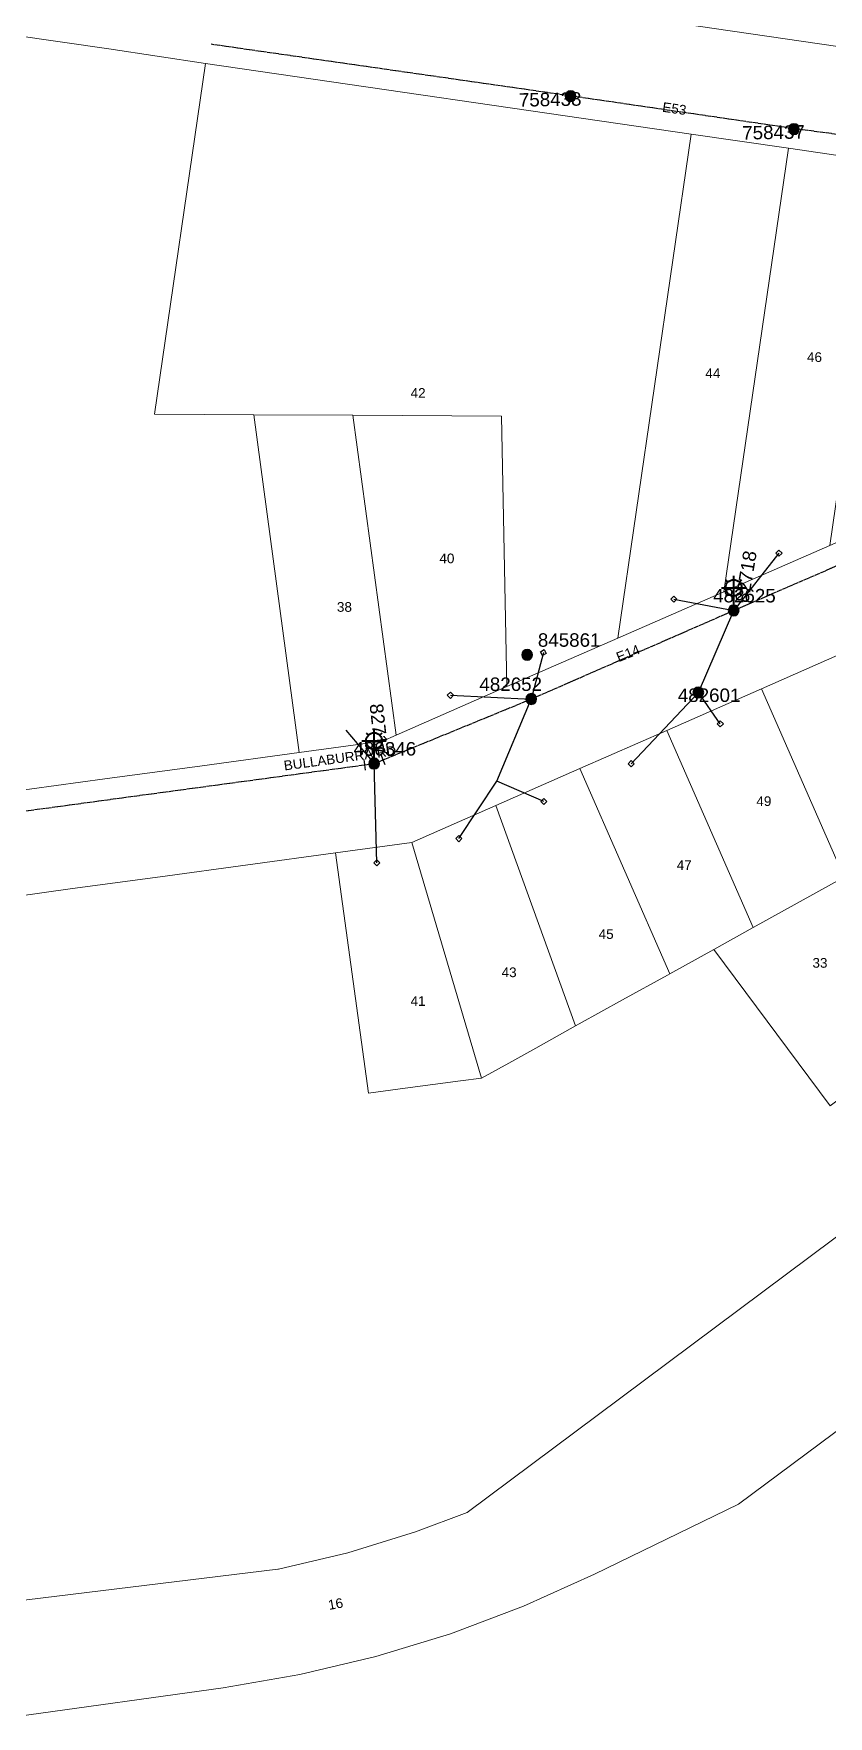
# Model space of a CAD drawing. Header units: metres. Extents: x 259983 to 262112, y 6265371 to 6267114.
# Drawn here: x 260283.7 to 260431.6, y 6265407.9 to 6265720.9 of the extents above; entities that cross this region are included whole.
import ezdxf
from ezdxf.enums import TextEntityAlignment as Align

# ---------------------------------------------------------------- set-up
doc = ezdxf.new("R2010")
doc.units = ezdxf.units.M
doc.linetypes.add('Cable Exist OH', pattern=[1, 1, 0])
doc.layers.get('0').update_dxf_attribs({"color": 6})
doc.layers.add('Cadastre Land Parcels_SP_EXT', color=9, linetype='Continuous', lineweight=5)
doc.layers.add('Cadastre Roads_SP_EXT', color=9, linetype='Continuous', lineweight=5)
for name, color, linetype in [('Equip_SP_SL_EXT', 7, 'Continuous'), ('Mains_LV_EXT', 7, 'Continuous'), ('Mains_SL_EXT', 7, 'Continuous'), ('Services_SP_EXT', 7, 'Continuous'), ('SupportsOH_SP_TR_HV_LV_SL_EXT', 7, 'Continuous')]:
    doc.layers.add(name, color=color, linetype=linetype)
doc.styles.add('iecARIAL', font='arial.ttf', dxfattribs={"height": 2})
doc.styles.add('POLE_LABEL', font='arial.ttf')
doc.styles.get("Standard").update_dxf_attribs({"font": 'arial.ttf'})

# ---------------------------------------------------------------- blocks, each defined once
blk = doc.blocks.new('SL_LANTERN_EXT')
at = {"lineweight": 40}
for p, q in [((0, 1.97), (0, 6.47)), ((-2.25, 4.22), (2.25, 4.22)), ((-1.46, 5.68), (-1.06, 5.28)), ((-1.46, 2.76), (-1.06, 3.16)), ((1.46, 5.68), (1.06, 5.28)), ((1.46, 2.76), (1.06, 3.16)), ((0, 0), (0, 2.72))]:
    blk.add_line(p, q, dxfattribs=at)
blk.add_circle((0, 4.22), 1.5, dxfattribs=at)
at = {"style": 'iecARIAL', "flags": 8}
blk.add_attdef('ASSET_NUM', (1.5, 1.5), '', height=2.5, dxfattribs=at)
for tag, p, height, flags in [('OPERATING_VOLTAGE', (0.98, -1.65), 0.2, 9), ('ORIENTATION', (0.98, -1.85), 0.2, 9), ('OWNED_BY', (0.98, -2.05), 0.2, 9), ('STATE', (0.98, -2.25), 0.2, 9), ('CONSTRUCTED_VOLTAGE', (0.98, -0.65), 0.2, 9), ('CONTROL_TYPE', (0.98, -0.85), 0.2, 9), ('LANTERN_PURPOSE', (0.98, -1.05), 0.2, 9), ('LANTERN_TYPE', (0.98, -1.25), 0.2, 9), ('NO_PHASES', (0.98, -1.45), 0.2, 9), ('USAGE', (0.98, -2.45), 0.2, 9), ('CEXIST', (0.98, -2.65), 0.2, 9), ('CNEW', (0.98, -2.85), 0.2, 9), ('CNUMBER', (0.98, -3.05), 0.2, 9), ('CREMOVE', (0.98, -3.25), 0.2, 9), ('LNUMBER', (2.18, -3.25), 2.5, 8), ('CREPLACE', (0.98, -3.45), 0.2, 9), ('LKINGHEIGHT', (0.98, -3.65), 0.2, 9), ('LBRACKET', (0.98, -3.85), 0.2, 9), ('LBRACKETVOCAB', (0.98, -4.05), 0.2, 9), ('LCATEGORY', (0.98, -4.25), 0.2, 9), ('LCHARGE1', (0.98, -4.45), 0.2, 9), ('LCHARGE1PERCENT', (0.98, -4.65), 0.2, 9), ('LCHARGE2', (0.98, -4.85), 0.2, 9), ('LCHARGE2PERCENT', (0.98, -5.05), 0.2, 9), ('LCHARGE3', (0.98, -5.25), 0.2, 9), ('LCHARGE3PERCENT', (0.98, -5.45), 0.2, 9), ('LEXIST', (0.98, -5.65), 0.2, 9), ('LLAMP', (0.98, -5.85), 0.2, 9), ('LLAMPVOCAB', (0.98, -6.05), 0.2, 9), ('LMAST', (0.98, -6.25), 0.2, 9), ('LMASTVOCAB', (0.98, -6.45), 0.2, 9), ('STREETNAME', (0.98, -9.25), 0.2, 9), ('SUBURB', (0.98, -9.45), 0.2, 1), ('LNEW', (0.98, -6.65), 0.2, 9), ('LANTNUMBER', (0.98, -6.85), 0.2, 9), ('LOUTREACH', (0.98, -7.25), 0.2, 9), ('LOUTREACHVOCAB', (0.98, -7.45), 0.2, 9), ('LRATECODE', (0.98, -7.65), 0.2, 9), ('LREMOVE', (0.98, -7.85), 0.2, 9), ('LREPLACE', (0.98, -8.05), 0.2, 9), ('LTYPE', (0.98, -8.25), 0.2, 9), ('LTYPEVOCAB', (0.98, -8.45), 0.2, 9), ('LEGEND', (0.98, -8.65), 0.2, 9), ('LOCATION', (0.98, -8.85), 0.2, 9), ('NOTES', (0.98, -9.05), 0.2, 9)]:
    blk.add_attdef(tag, p, '', height=height, dxfattribs=dict(flags=flags))
blk = doc.blocks.new('CCP_EXT')
blk.add_wipeout([(0, 0.57), (0.57, 0), (0, -0.57), (-0.57, 0)])
blk.add_lwpolyline([(-0.57, 0), (0, 0.57), (0.57, 0), (0, -0.57), (-0.57, 0)])
at = {"flags": 1}
blk.add_attdef('Z', (0, 0), '', height=0.2, dxfattribs=at)
at = {"flags": 9}
for tag, p in [('CCP_TYPE', (0, 0)), ('CONSTRUCTED_VOLTAGE', (0, -0.2)), ('OPERATING_VOLTAGE', (0, -0.6)), ('ORIENTATION', (0, -0.8)), ('OWNED_BY', (0, -1)), ('STATE', (0, -1.8)), ('NO_PHASES', (0, -0.4)), ('USAGE', (0, -1.2)), ('LEGEND', (0, -1.4)), ('LIFE_SUPPORT', (0, -1.6)), ('NOTES', (0, -2))]:
    blk.add_attdef(tag, text='', height=0.2, dxfattribs=at).set_placement(p, align=Align.MIDDLE_LEFT)
blk = doc.blocks.new('POLE_EXT')
blk.add_hatch(color=256).paths.add_polyline_path([(-1, 0, 1), (1, 0, 1)])
blk.add_lwpolyline([(-1, 0, 1), (1, 0, 1)], format="xyb", close=True)
for tag, height, flags, p in [('pNumber', 2.5, 8, (-17.84, 2.07)), ('OWNED_BY', 0.2, 9, (1.35, -0.4)), ('SPECIAL_USE', 0.2, 9, (1.35, -0.8)), ('STATE', 0.2, 9, (1.35, -1)), ('cLV', 0.2, 9, (1.35, -1.4)), ('hDepth', 0.2, 9, (1.35, -1.6)), ('hDia', 0.2, 9, (1.35, -1.8)), ('cHV', 0.2, 9, (1.35, -2)), ('PARENT', 0.2, 9, (1.35, -0.6)), ('USAGE', 0.2, 9, (1.35, -1.2)), ('LBRACKET', 0.2, 9, (1.35, -2.2)), ('LExisting', 0.2, 9, (1.35, -2.4)), ('LANTNUMBER', 0.2, 9, (1.35, -2.6)), ('LOther', 0.2, 9, (1.35, -2.8)), ('LRemove', 0.2, 9, (1.35, -3)), ('LEGEND', 0.2, 9, (1.35, -3.2)), ('cLinedev', 0.2, 9, (1.35, -3.4)), ('pExisting', 0.2, 9, (1.35, -3.8)), ('pFooting', 0.2, 9, (1.35, -4.4)), ('pNew', 0.2, 9, (1.35, -4.6)), ('pRelocate', 0.2, 9, (1.35, -5)), ('pRemove', 0.2, 9, (1.35, -5.2)), ('pReplace', 0.2, 9, (1.35, -5.4)), ('pStay', 0.2, 9, (1.35, -5.6)), ('pType', 0.2, 9, (1.35, -5.8)), ('cspan', 0.2, 9, (1.35, -6)), ('STREETNAME', 0.2, 9, (1.35, -6.2)), ('LOCATION', 0.2, 9, (1.35, -3.6)), ('PFNUMBER', 0.2, 9, (1.35, -4)), ('NEWPFNUMBER', 0.2, 9, (1.35, -4.2)), ('SUBURB', 0.2, 9, (1.35, -6.4)), ('OPERATED_BY', 0.2, 9, (1.36, -7.01)), ('NOTES', 0.2, 9, (1.35, -6.6)), ('MAINTAINED_BY', 0.2, 9, (1.36, -6.81))]:
    blk.add_attdef(tag, text='', height=height, dxfattribs=dict(flags=flags)).set_placement(p, align=Align.MIDDLE_LEFT)
at = {"style": 'POLE_LABEL'}
for tag, height, flags, p in [('ASSET_NUM', 2.5, 8, (2, 2)), ('STRUCTURE_PLANT_NUMBER', 0.2, 9, (1.35, 0.03)), ('STREET_CODE', 0.2, 9, (1.35, -0.2))]:
    blk.add_attdef(tag, text='', height=height, dxfattribs=dict(at, flags=flags)).set_placement(p, align=Align.MIDDLE_LEFT)
at = {"flags": 1}
blk.add_attdef('Z', (1.35, -7.33), '', height=0.2, dxfattribs=at)
blk = doc.blocks.new('End Shackle_EXT')
blk.add_wipeout([(0, 0.25), (1.81, 0.25), (1.82, -0.25), (0, -0.25)])
blk.add_line((1.81, -1), (1.81, 1))
at = {"flags": 1}
blk.add_attdef('Z', (0, 0), '', height=0.2, dxfattribs=at)
at = {"flags": 9}
for tag, p in [('CONNECTOR_TYPE', (0, 0)), ('CONSTRUCTED_VOLTAGE', (0, -0.2)), ('OPERATING_VOLTAGE', (0, -0.6)), ('ORIENTATION', (0, -0.8)), ('OWNED_BY', (0, -1)), ('STATE', (0, -1.2)), ('NO_PHASES', (0, -0.4)), ('USAGE', (0, -1.4)), ('NOTES', (0, -1.6))]:
    blk.add_attdef(tag, text='', height=0.2, dxfattribs=at).set_placement(p, align=Align.MIDDLE_LEFT)

msp = doc.modelspace()

# ---------------------------------------------------------------- linework, layer by layer
at = {"layer": 'Cadastre Land Parcels_SP_EXT', "linetype": 'Continuous'}
for points in [[(260474.55, 6265791.75), (260286.57, 6265821.4), (260274.71, 6265741.63), (260463.18, 6265714.16), (260474.19, 6265789.43), (260474.55, 6265791.75)], [(260406.05, 6265702.19), (260315.69, 6265715.35), (260306.19, 6265650.09), (260324.64, 6265649.98), (260343.09, 6265649.9), (260370.76, 6265649.75), (260371.77, 6265599.42), (260392.42, 6265608.44), (260406.05, 6265702.19)], [(260424.17, 6265699.56), (260406.05, 6265702.19), (260392.42, 6265608.44), (260412.14, 6265617.07), (260424.17, 6265699.56)], [(260431.87, 6265625.7), (260442.23, 6265696.9), (260424.17, 6265699.56), (260412.14, 6265617.07), (260431.87, 6265625.7)], [(260343.09, 6265649.9), (260324.64, 6265649.98), (260333.12, 6265587.17), (260348.58, 6265589.27), (260351.15, 6265590.39), (260343.09, 6265649.9)], [(260351.15, 6265590.39), (260371.77, 6265599.42), (260370.76, 6265649.75), (260343.09, 6265649.9), (260351.15, 6265590.39)], [(260447.76, 6265608.74), (260445.44, 6265610.58), (260419.11, 6265599.01), (260434.5, 6265563.96), (260441.88, 6265568.06), (260447.76, 6265608.74)], [(260434.5, 6265563.96), (260419.11, 6265599.01), (260401.52, 6265591.28), (260417.6, 6265554.62), (260434.5, 6265563.96)], [(260417.6, 6265554.62), (260401.52, 6265591.28), (260385.33, 6265584.18), (260402.08, 6265546.02), (260410.25, 6265550.54), (260417.6, 6265554.62)], [(260402.08, 6265546.02), (260385.33, 6265584.18), (260369.7, 6265577.32), (260384.55, 6265536.33), (260385.21, 6265536.69), (260393.29, 6265541.15), (260401.63, 6265545.77), (260402.08, 6265546.02)], [(260384.55, 6265536.33), (260369.7, 6265577.32), (260354.06, 6265570.46), (260367.05, 6265526.62), (260372.1, 6265529.41), (260377.13, 6265532.21), (260384.55, 6265536.33)], [(260367.05, 6265526.62), (260354.06, 6265570.46), (260339.87, 6265568.54), (260345.97, 6265523.82), (260352.84, 6265524.74), (260363.12, 6265526.11), (260367.05, 6265526.62)], [(260435.57, 6265524.21), (260441.88, 6265568.06), (260434.5, 6265563.96), (260417.6, 6265554.62), (260410.25, 6265550.54), (260431.91, 6265521.47), (260435.57, 6265524.21)]]:
    msp.add_lwpolyline(points, close=True, dxfattribs=at)
for points in [[(260666.01, 6265611.21), (260658.79, 6265611.3), (260585.55, 6265595.04), (260501.64, 6265548.29), (260464.56, 6265520.56), (260441.42, 6265503.27), (260388.53, 6265463.84), (260364.38, 6265445.83), (260354.77, 6265442.21), (260342.12, 6265438.34), (260329.23, 6265435.28), (260329.14, 6265435.26), (260202.62, 6265419.86)], [(260280.56, 6265407.9), (260318.93, 6265413.22), (260333.24, 6265415.67), (260347.36, 6265419.03), (260361.23, 6265423.27), (260374.82, 6265428.39), (260388.05, 6265434.37), (260414.85, 6265447.36), (260485.32, 6265499.77), (260496.37, 6265486.65), (260516.41, 6265496.57), (260502.62, 6265512.21), (260550.16, 6265543.08), (260585.81, 6265556.8), (260632.08, 6265565.31), (260679.73, 6265579.46)]]:
    msp.add_lwpolyline(points, dxfattribs=at)
at = {"layer": 'Cadastre Roads_SP_EXT', "linetype": 'Continuous'}
msp.add_lwpolyline([(260274.71, 6265741.63), (260273.5, 6265741.82), (260069.29, 6265771.61), (260062.93, 6265761.75), (260057.33, 6265753.07), (260080.73, 6265749.67), (260104.84, 6265746.15), (260128.91, 6265742.61), (260153.01, 6265739.09), (260177.11, 6265735.6), (260201.22, 6265732.07), (260225.32, 6265728.55), (260243.4, 6265725.93), (260261.48, 6265723.27), (260279.56, 6265720.65), (260297.64, 6265718.02), (260315.69, 6265715.35), (260406.05, 6265702.19), (260424.17, 6265699.56), (260442.23, 6265696.9), (260460.28, 6265694.26), (260461.74, 6265704.27), (260463.18, 6265714.16), (260274.71, 6265741.63)], close=True, dxfattribs=at)
at = {"layer": 'Mains_LV_EXT', "linetype": 'Cable Exist OH'}
msp.add_lwpolyline([(260470.3, 6265697.15), (260424.96, 6265703.24), (260383.66, 6265709.28), (260316.7, 6265718.89)], dxfattribs=at)
at = {"layer": 'Services_SP_EXT'}
for points in [[(260407.39, 6265598.32), (260413.96, 6265613.59)], [(260369.87, 6265581.86), (260376.29, 6265597.12)], [(260341.79, 6265591.33), (260347.03, 6265585.11)]]:
    msp.add_lwpolyline(points, dxfattribs=at)

# ---------------------------------------------------------------- block references
at = {"layer": 'Equip_SP_SL_EXT'}
ref = msp.add_blockref('SL_LANTERN_EXT', (260413.96, 6265613.59), dxfattribs=at)
ref.add_attrib('ASSET_NUM', '82718', dxfattribs={"layer": '0', "height": 2.5, "rotation": 80.6258, "style": 'iecARIAL'}).set_placement((260415.46, 6265615.09), align=Align.MIDDLE_LEFT)
ref = msp.add_blockref('SL_LANTERN_EXT', (260347.03, 6265585.11), dxfattribs=at)
ref.add_attrib('ASSET_NUM', '82717', dxfattribs={"layer": '0', "height": 2.5, "rotation": 276.5442, "style": 'iecARIAL'}).set_placement((260348.53, 6265586.61), align=Align.MIDDLE_RIGHT)
at = {"layer": 'SupportsOH_SP_TR_HV_LV_SL_EXT'}
ref = msp.add_blockref('POLE_EXT', (260383.61, 6265709.24), dxfattribs=at)
ref.add_attrib('ASSET_NUM', '758438', dxfattribs={"layer": '0', "height": 2.5, "rotation": 1, "style": 'POLE_LABEL'}).set_placement((260385.61, 6265709.99), align=Align.TOP_RIGHT)
ref = msp.add_blockref('POLE_EXT', (260425.18, 6265703.12), dxfattribs=at)
ref.add_attrib('ASSET_NUM', '758437', dxfattribs={"layer": '0', "height": 2.5, "rotation": 1, "style": 'POLE_LABEL'}).set_placement((260427.18, 6265703.87), align=Align.TOP_RIGHT)
ref = msp.add_blockref('POLE_EXT', (260413.96, 6265613.59), dxfattribs=at)
ref.add_attrib('ASSET_NUM', '482625', dxfattribs={"layer": '0', "height": 2.5, "rotation": 359.9443, "style": 'POLE_LABEL'}).set_placement((260415.96, 6265614.34), align=Align.BOTTOM_CENTER)
ref = msp.add_blockref('POLE_EXT', (260376.29, 6265597.12), dxfattribs=at)
ref.add_attrib('ASSET_NUM', '482652', dxfattribs={"layer": '0', "height": 2.5, "rotation": 359.9985, "style": 'POLE_LABEL'}).set_placement((260378.29, 6265597.87), align=Align.BOTTOM_RIGHT)
ref = msp.add_blockref('POLE_EXT', (260407.39, 6265598.32), dxfattribs=at)
ref.add_attrib('ASSET_NUM', '482601', dxfattribs={"layer": '0', "height": 2.5, "rotation": 0.026, "style": 'POLE_LABEL'}).set_placement((260409.39, 6265599.07), align=Align.TOP_CENTER)

# ---------------------------------------------------------------- texts
at = {"layer": 'Cadastre Land Parcels_SP_EXT'}
for s, p in [('46', (260427.6, 6265659.81)), ('44', (260408.69, 6265656.82)), ('42', (260353.83, 6265653.14)), ('40', (260359.19, 6265622.37)), ('38', (260340.12, 6265613.34)), ('49', (260418.18, 6265577.22)), ('47', (260403.36, 6265565.33)), ('45', (260388.83, 6265552.5)), ('43', (260370.77, 6265545.39)), ('33', (260428.62, 6265547.14)), ('41', (260353.82, 6265540.05))]:
    msp.add_text(s, height=1.8, dxfattribs=at).set_placement(p)
msp.add_text('16', height=1.8, rotation=10.3273, dxfattribs=at).set_placement((260338.65, 6265427.68))
at = {"layer": 'Cadastre Roads_SP_EXT'}
msp.add_text('BULLABURRA RD', height=1.8, rotation=7.75, dxfattribs=at).set_placement((260330.36, 6265583.82))
at = {"layer": 'Mains_LV_EXT'}
for s, rotation, p in [('E53', 351.9331, (260400.59, 6265706.36)), ('E14', 21.7423, (260392.56, 6265603.97))]:
    msp.add_text(s, height=1.8, rotation=rotation, dxfattribs=at).set_placement(p)

# ---------------------------------------------------------------- next in the draw order: block references
at = {"layer": 'Services_SP_EXT'}
for p in [(260422.39, 6265624.23), (260402.82, 6265615.68), (260361.23, 6265597.81), (260411.47, 6265592.49), (260378.61, 6265578.06), (260362.8, 6265571.15), (260347.56, 6265566.66)]:
    msp.add_blockref('CCP_EXT', p, dxfattribs=at)
for p, rotation in [((260378.54, 6265605.75), 255.3513457815835), ((260394.88, 6265585.09), 90.0000000000002)]:
    msp.add_blockref('CCP_EXT', p, dxfattribs=dict(at, rotation=rotation))

# ---------------------------------------------------------------- next in the draw order: linework, layer by layer
at = {"layer": 'Cadastre Roads_SP_EXT', "linetype": 'Continuous'}
msp.add_lwpolyline([(260274.62, 6265559.61), (260290.93, 6265561.86), (260307.25, 6265564.07), (260323.56, 6265566.29), (260339.87, 6265568.54), (260354.06, 6265570.46), (260369.7, 6265577.32), (260385.33, 6265584.18), (260401.52, 6265591.28), (260419.11, 6265599.01), (260445.44, 6265610.58), (260445.44, 6265610.58), (260448.47, 6265622.26), (260451.59, 6265634.33), (260431.87, 6265625.7), (260412.14, 6265617.07), (260392.42, 6265608.44), (260371.77, 6265599.42), (260351.15, 6265590.39), (260348.58, 6265589.27), (260333.12, 6265587.17), (260315.02, 6265584.72), (260296.91, 6265582.26), (260278.81, 6265579.81)], dxfattribs=at)
at = {"layer": 'Mains_LV_EXT', "linetype": 'Cable Exist OH'}
for points in [[(260413.96, 6265613.59), (260455.51, 6265631.61)], [(260376.29, 6265597.12), (260413.96, 6265613.59)]]:
    msp.add_lwpolyline(points, dxfattribs=at)
at = {"layer": 'Mains_SL_EXT', "linetype": 'Cable Exist OH'}
msp.add_lwpolyline([(260413.96, 6265613.59), (260455.51, 6265631.61)], dxfattribs=at)
at = {"layer": 'Services_SP_EXT'}
for points in [[(260422.39, 6265624.23), (260413.96, 6265613.59)], [(260402.82, 6265615.68), (260413.96, 6265613.59)], [(260378.54, 6265605.75), (260376.29, 6265597.12)], [(260361.23, 6265597.81), (260376.29, 6265597.12)], [(260394.88, 6265585.09), (260407.39, 6265598.32)], [(260411.47, 6265592.49), (260407.39, 6265598.32)], [(260347.56, 6265566.66), (260347.03, 6265585.11)], [(260362.8, 6265571.15), (260369.87, 6265581.86)], [(260378.61, 6265578.06), (260369.87, 6265581.86)]]:
    msp.add_lwpolyline(points, dxfattribs=at)

# ---------------------------------------------------------------- next in the draw order: block references
at = {"layer": 'SupportsOH_SP_TR_HV_LV_SL_EXT'}
ref = msp.add_blockref('POLE_EXT', (260375.52, 6265605.34), dxfattribs=at)
ref.add_attrib('ASSET_NUM', '845861', dxfattribs={"layer": '0', "height": 2.5, "style": 'POLE_LABEL'}).set_placement((260377.52, 6265606.09), align=Align.BOTTOM_LEFT)

# ---------------------------------------------------------------- next in the draw order: block references
at = {"layer": 'Mains_LV_EXT', "rotation": 187.7535614183588}
msp.add_blockref('End Shackle_EXT', (260347.03, 6265585.11), dxfattribs=at)

# ---------------------------------------------------------------- next in the draw order: block references
at = {"layer": 'Mains_LV_EXT', "rotation": 22.3068847685232}
msp.add_blockref('End Shackle_EXT', (260347.03, 6265585.11), dxfattribs=at)

# ---------------------------------------------------------------- next in the draw order: linework, layer by layer
at = {"layer": 'Mains_LV_EXT', "linetype": 'Cable Exist OH'}
for points in [[(260347.03, 6265585.11), (260376.29, 6265597.12)], [(260314.76, 6265580.74), (260347.03, 6265585.11)]]:
    msp.add_lwpolyline(points, dxfattribs=at)
at = {"layer": 'Mains_SL_EXT', "linetype": 'Cable Exist OH'}
for points in [[(260347.03, 6265585.11), (260376.29, 6265597.12), (260413.96, 6265613.59)], [(260263.12, 6265573.73), (260314.76, 6265580.74), (260347.03, 6265585.11)]]:
    msp.add_lwpolyline(points, dxfattribs=at)

# ---------------------------------------------------------------- next in the draw order: block references
at = {"layer": 'SupportsOH_SP_TR_HV_LV_SL_EXT'}
ref = msp.add_blockref('POLE_EXT', (260347.03, 6265585.11), dxfattribs=at)
ref.add_attrib('ASSET_NUM', '480346', dxfattribs={"layer": '0', "height": 2.5, "style": 'POLE_LABEL'}).set_placement((260349.03, 6265585.86), align=Align.BOTTOM_CENTER)

doc.saveas('drawing.dxf')
